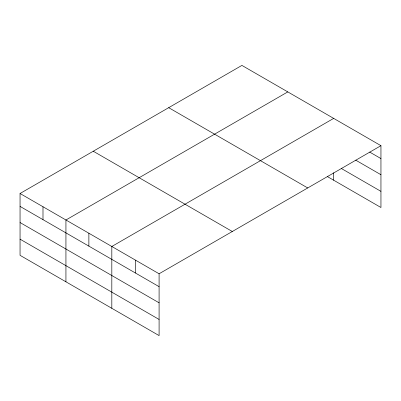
<?xml version="1.0" encoding="UTF-8"?>
<svg xmlns="http://www.w3.org/2000/svg" width="401" height="401" viewBox="0 0 401 401"><rect width="100%" height="100%" fill="white"/><g stroke="black" fill="none" stroke-linecap="round" stroke-linejoin="round"><path stroke-width="0.6" d="M380.95 145.683L241.908 65.408L20.05 193.498L20.05 255.317L159.092 335.592L159.092 273.773L380.95 145.683L380.95 207.502L327.271 176.51M287.793 91.899L65.934 219.989L65.934 281.808M333.677 118.39L111.819 246.48L111.819 308.299M369.667 152.069L380.95 158.58M355.702 160.149L380.95 174.726M341.196 168.405L380.95 191.357M168.696 107.679L307.737 187.954M93.263 151.227L232.304 231.502M20.05 193.498L159.092 273.773M20.05 206.395L159.092 286.67M20.05 222.54L159.092 302.815M20.05 239.171L159.092 319.447M333.677 172.756L333.677 180.209M135.458 260.129L135.458 273.021M88.877 233.237L88.877 246.129M42.992 206.746L42.992 219.638"/></g></svg>
